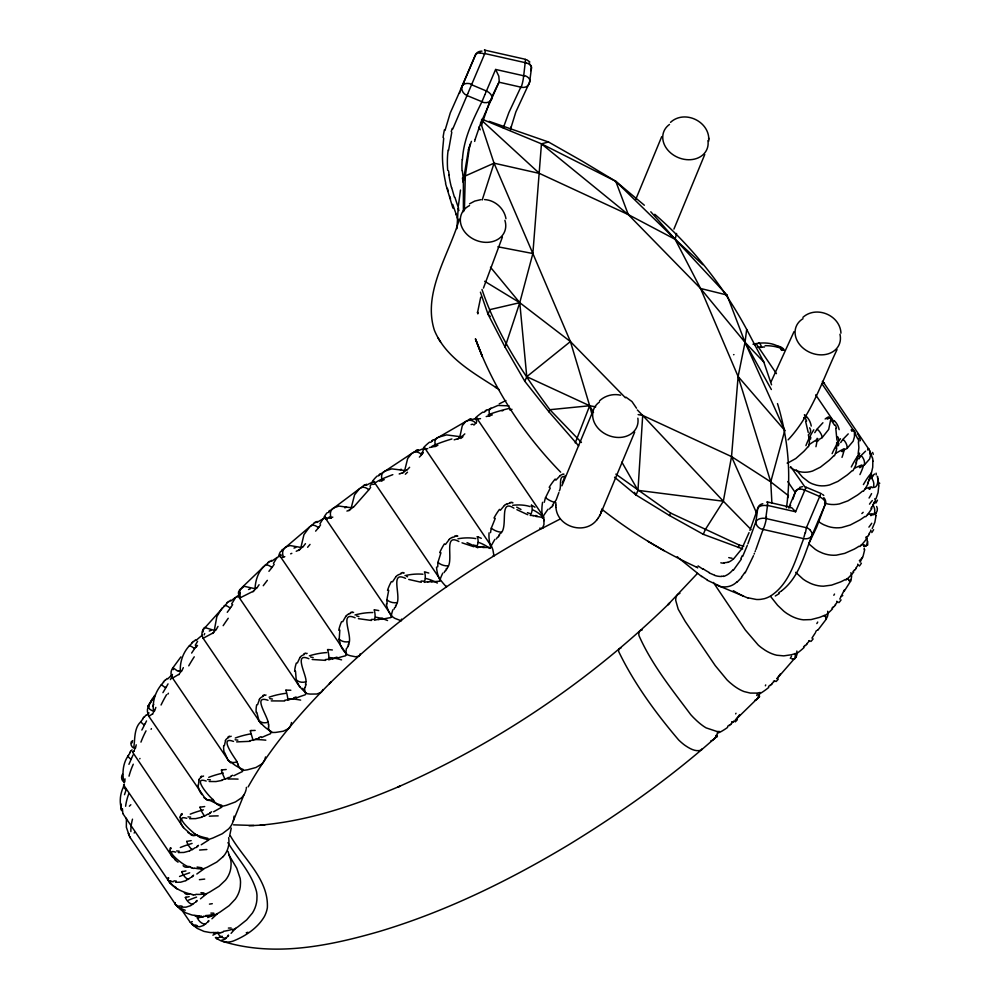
<?xml version="1.0" encoding="UTF-8"?>
<svg xmlns="http://www.w3.org/2000/svg" width="999" height="999" viewBox="0 0 999 999"><rect width="100%" height="100%" fill="white"/><g stroke="black" fill="none" stroke-linecap="round" stroke-linejoin="round"><path stroke-width="1.5" d="M878.77 485.989L878.046 492.607L875.973 498.813M836.638 443.456L836.638 442.707A8.492 5.407 11 0 0 837.724 436.813M836.625 444.006L836.6 445.254M456.968 228.634L458.129 208.541M305.257 687.524L305.319 686.126M172.502 677.821L172.552 677.185M477.572 312.375L480.731 297.165M555.806 505.094L555.894 502.722M124.8 781.93L124.987 778.82M637.3 409.927L642.694 415.434L637.974 490.359L636.051 495.005L669.517 515.534L703.308 534.328L742.657 548.901M578.683 445.916L548.988 411.863L524.85 381.331L505.069 347.115L519.767 302.685L532.867 253.521L541.458 143.831L481.955 119.181M295.504 671.103L296.191 679.607A8.492 6.469 -10.6 0 0 305.919 681.768L305.494 684.477M462.45 159.728C463.461 138.973 472.914 119.992 481.943 101.711L466.995 95.529A8.104 6.743 24.8 0 1 462.225 86.039L475.524 54.783A8.104 6.706 27.4 0 1 481.968 51.136M234.078 816.133L233.828 818.593A27.01 22.702 17.3 0 1 228.671 828.87L222.278 833.74L212.899 838.011A83.479 70.155 17.3 0 1 207.105 839.847M876.036 515.721L874.824 522.352L872.227 528.533M348.226 644.505C354.058 637.899 337.824 610.202 355.095 617.757M836.937 440.172L835.788 428.371M703.308 534.328L705.232 529.682L723.338 501.223L731.53 456.593L738.111 376.511L745.029 342.357L746.678 329.408C723.413 286.039 691.957 246.516 654.77 214.285M448.563 150.462L451.785 132.255M122.852 813.473L122.39 808.653M490.534 532.654L491.083 529.058A26.036 24.188 25.8 0 1 491.296 528.096M180.232 817.269L180.644 821.653M826.036 618.319L825.998 619.492L818.081 629.87M224.375 745.616L225.524 740.609M172.952 668.493L173.052 667.856M246.278 788.511L246.416 787.362M443.706 138.249L442.744 148.551A88.611 39.473 66.3 0 0 445.716 183.054M458.416 205.694L460.489 190.06M805.444 532.842L806.418 527.697L819.717 496.441M523.613 76.424L523.701 75.774L495.604 69.443L485.839 92.432M523.701 75.774L525.561 59.441M528.858 63.049A8.104 6.593 27.2 0 1 531.331 69.281L529.557 82.343L515.846 111.95L510.452 129.433M747.901 543.843L755.943 521.503L757.729 508.429A8.104 6.331 14.8 0 1 762.786 503.721M806.418 527.697L765.758 518.481L767.619 504.807A8.254 1.224 -79.2 0 0 766.845 502.147M864.722 549.6L863.086 556.168L860.064 562.225M836.45 446.89L836.2 448.376M471.403 141.371L469.48 147.215L465.297 175.961L464.435 209.178L463.399 211.663L463.374 180.607L468.469 149.65L470.304 143.968M126.423 818.318L126.349 827.209L129.408 836.126M523.626 76.336L523.626 76.299A8.254 1.199 -79.3 0 1 520.704 87.962M229.508 836.475L231.256 828.084M786.438 507.729C791.52 473.114 787.761 436.988 777.497 403.584M437.737 566.82L437.874 563.324A26.036 22.74 30.6 0 1 437.937 562.387L440.946 552.747M191.933 643.306C184.041 650.137 179.945 660.252 180.295 670.616A1.411 0.862 88.1 0 1 179.783 671.453L177.173 670.754L173.064 667.782M203.122 630.681L203.309 629.957M825.873 619.255L825.886 619.18A8.492 8.429 -54.3 0 0 827.659 611.251M795.853 656.118L795.691 656.768M544.28 502.272L545.204 498.613A26.036 25.162 14.4 0 1 545.529 497.652L550.299 487.974M339.822 630.069L339.223 639.11A8.492 6.056 0.7 0 0 349.151 641.608M347.377 647.814L347.727 646.278M445.017 130.419L450.274 112.912L462.262 85.951M858.116 454.083L858.878 447.727L858.391 441.77M559.303 490.884C561.975 487.562 557.991 474.587 564.997 476.785M135.527 748.114L136.226 744.804M474.675 141.408L475.024 139.885M856.867 459.515L857.429 456.743A8.492 4.658 18.4 0 0 858.728 452.809M395.479 605.681C403.196 599.288 388.386 569.954 405.519 578.359M481.468 125.35L488.648 104.595M257.605 704.645L259.453 699.437M475.137 139.385L480.619 123.401L499.25 81.643L498.813 76.174L495.666 69.53M771.915 503.259L770.753 481.88L738.111 376.511L700.561 288.474L675.124 239.298L676.585 233.466M601.41 511.451L601.748 510.377L600.948 512.612M198.901 780.207L198.514 784.952M476.248 419.043L476.573 417.932L543.881 517.157L543.968 524.45L542.482 528.159A26.823 6.881 62 0 1 539.785 528.109M787.499 498.051L788.461 495.716L770.753 481.88L784.777 430.457L745.029 342.357L726.985 295.005L675.124 239.298L650.799 211.8M503.271 127.909L508.866 112.575L520.816 87.15A8.104 6.681 31 0 0 529.507 82.343A8.229 5.107 7.2 0 0 524.675 75.599M558.891 492.557L556.193 499.912L552.36 505.369M459.528 93.357L460.015 91.721M856.393 461.288L855.856 462.887M844.317 589.997L839.797 599.063M388.711 590.284L386.888 599.712A8.492 5.482 10.1 0 0 396.865 602.647M124.488 794.692L126.161 789.822A8.492 2.772 29.6 0 1 124.388 785.152C120.017 792.831 118.956 802.334 121.99 810.676C121.266 811.463 119.955 805.694 121.341 804.183M482.217 199.987L494.043 163.174L480.569 122.377M757.729 508.429L750.798 528.084M452.747 129.033L467.257 94.917M483.454 288.074L502.41 237.05M766.483 516.833A8.229 1.424 -75.1 0 1 763.061 529.408L755.906 549.55M799.762 488.623A8.104 6.156 17.8 0 0 795.354 491.883L792.844 499.325M460.527 90.11L460.951 88.836M823.788 497.639A8.104 6.319 20.5 0 1 825.399 503.908L816.633 527.235L808.778 543.718M871.228 473.788L872.739 467.257L872.826 461.126M825.361 503.996L812.062 535.239A8.104 6.331 18.1 0 1 803.708 538.623C795.716 558.728 790.159 583.254 770.778 595.879A122.852 56.231 67.8 0 1 764.11 598.751L760.701 599.35A105.257 48.177 67.8 0 1 756.293 599.462L747.926 597.789M233.267 821.003L243.856 794.979M155.832 707.429L154.645 710.888M461.163 88.212L475.524 54.795M297.365 663.011L299.85 657.717M394.056 609.178L394.68 607.554M446.091 568.968C455.432 563.161 442.082 532.18 458.891 541.52M601.41 511.326L602.035 509.627M790.346 506.168L790.634 505.394M869.13 479.483L870.179 476.535A8.492 3.771 24.5 0 0 870.916 473.201M463.374 180.607L465.297 175.961L494.043 163.174L532.867 253.521L570.417 341.558L589.672 405.744L575.249 442.869M562.375 482.879L565.097 475.799M749.912 530.382L750.212 529.62M819.804 496.515L804.844 490.134L795.629 511.763L766.807 505.257M749.05 532.629L741.758 548.888L733.391 559.153M755.082 551.66L755.406 550.811M747.302 545.392L742.657 556.443M754.12 554.12L754.432 553.309M753.496 555.694L745.154 572.889M459.328 219.231C449.25 254.233 422.34 292.382 434.353 330.182C445.479 357.405 472.764 372.502 496.266 387.674L495.367 387.063L498.963 389.498M805.818 487.899L806.056 487.3L804.932 489.91M820.828 493.831L819.792 496.278M816.283 630.731L815.634 632.217M168.294 878.758L168.794 878.084M673.925 229.096L704.757 154.533M481.968 101.636L484.865 94.755M468.469 149.65L469.48 147.215M524.85 381.331L526.773 376.685L519.767 302.685L490.472 267.233M661.725 136.613L635.651 199.65M548.988 411.863L549.875 409.702C522.365 372.515 496.753 333.666 481.98 289.473M591.645 414.21L561.913 485.814M634.677 432.13L600.674 513.673M669.517 515.534L670.541 513.036L615.846 474.138M738.361 547.552L739.372 545.104L743.78 546.178M203.621 629.183L226.898 603.346M467.844 93.519L484.802 53.546L525.536 62.737M128.933 764.335L131.069 759.477A8.492 1.686 33.9 0 1 128.421 755.444L130.307 752.372M467.719 93.819L467.42 94.543M485.502 93.244L485.164 94.043M133.004 754.994L131.493 758.553M488.998 103.759L489.585 102.385M794.03 331.606L771.103 381.73M837.025 349.613C822.402 380.207 811.787 414.697 788.099 439.847M788.711 507.717L795.354 491.895M489.885 101.698L490.484 100.3M491.096 98.889L491.408 98.189M492.032 96.791L492.657 95.405M183.329 667.644L181.693 671.166M868.356 481.356L867.557 483.017M492.969 94.705L493.593 93.332M795.366 657.554L776.91 678.733M493.906 92.645L494.542 91.284M342.694 621.753L345.729 616.458M600.037 515.009L598.314 517.957M163.749 682.092C156.331 689.485 152.323 699.799 153.396 710.289A1.411 0.712 82 0 1 153.022 711.076L149.887 709.402L148.189 706.405L154.92 695.304L148.252 705.868L152.36 698.825M476.798 421.64L476.086 422.814M494.855 90.609L495.816 88.624M844.068 591.458L850.636 581.093L850.686 579.732M601.061 512.874L599.562 515.934M874.275 502.285L874.6 501.598A8.492 2.772 29.6 0 0 874.674 498.851M874.162 502.509L873.089 504.67M146.528 720.916L144.83 724.362M499.75 533.941C509.34 529.258 497.914 497.639 513.911 508.154M496.128 87.962L496.765 86.663M172.677 857.304L123.614 784.977L124.201 784.203M497.09 86.014L499.025 82.205L520.816 87.15M444.13 572.577L445.017 570.891M141.858 730.044L144.343 725.262L140.634 721.84L143.044 718.743M495.254 518.356L491.321 528.109A8.492 3.871 23.9 0 0 500.998 532.13M815.284 632.941L811.937 638.124M530.644 70.617L531.331 69.281M239.635 590.871L240.21 589.885M741.333 559.128L733.328 570.279M759.327 695.941L758.865 696.74M168.032 683.878L166.221 687.162M218.019 626.398L216.021 629.944M172.328 676.211L170.417 679.607M392.47 581.905L395.954 576.698M248.152 786.887C270.105 747.764 299.65 713.473 331.243 681.855L329.358 683.741C392.382 621.728 464.96 569.655 542.807 527.872L543.044 527.559M204.271 628.009L204.32 627.921A8.492 8.392 10.8 0 0 203.234 638.224L212.775 633.091M874.612 502.847L875.286 501.948M780.369 673.963L777.147 678.471M872.027 506.593L870.991 508.304M162.924 692.657L165.697 688.024A8.492 0.649 41 0 0 161.239 685.077M196.553 645.516L195.117 647.864M423.164 452.634L422.065 454.245M814.747 432.679L816.633 429.745M739.647 714.672L736.3 719.08M870.154 532.005L868.643 534.44M227.11 936.912L224.937 939.285L221.353 940.371M232.667 604.595L230.819 607.429M840.708 442.557L842.507 439.897M128.421 755.444C122.889 763.011 122.078 773.101 123.826 781.817C121.379 780.544 120.941 776.473 122.54 774.225M496.391 538.911L497.49 537.2M370.641 487.387L369.268 489.323M259.078 584.727L256.755 588.211M274.213 564.31L272.452 566.87M858.99 458.429L860.639 456.068M445.467 544.418L449.288 539.41M320.579 524.912L318.981 527.172M869.13 479.92L870.566 477.884M191.633 653.071L194.568 648.676A8.492 1.848 44 0 0 189.211 646.166M555.943 507.355C557.13 527.035 585.152 535.476 596.977 519.692M131.443 750.674L132.043 749.824M867.344 536.376L866.096 538.099M498.826 535.252L499.288 534.602M175.125 902.884L174.987 903.358A8.741 1.498 39.1 0 0 174.775 903.933M227.735 935.976L228.384 935.089M857.854 565.409L855.906 568.056M148.339 705.694L149.338 705.681M305.469 543.656L302.909 547.027M140.809 721.802C133.391 728.283 135.265 741.633 133.566 748.064C131.094 746.69 129.433 742.082 132.655 740.621M500.374 510.239L504.42 505.494M227.248 612.3L230.27 608.191A8.492 3.009 46.9 0 0 224.026 606.031M758.129 697.801L735.114 720.254M240.796 589.048L244.231 586.301L254.333 588.536A1.411 1.086 -74.4 0 0 255.082 587.699C255.781 578.159 259.465 568.618 267.769 563.199M549.525 509.015L550.824 507.292M237.662 763.923L237.038 761.738A8.492 6.743 -38 0 1 228.134 759.977L172.502 677.959A8.492 8.429 -54.3 0 1 173.127 667.507L180.906 656.892M596.903 519.817L598.401 517.844M281.743 551.161L282.68 550.024M717.207 735.651L716.445 736.588M268.931 571.316L271.915 567.557A8.492 4.121 49.8 0 0 264.847 565.646M144.368 717.057L146.104 714.984M555.844 480.194L559.989 475.811M854.395 569.992L852.971 571.678M756.992 699.225L757.08 699.113A8.492 8.154 34.8 0 0 759.477 694.505M206.843 922.651L205.482 924.237A8.492 6.344 54.7 0 1 197.427 918.044M741.683 577.534L736.925 582.242M315.622 531.143L318.481 527.784A8.492 5.157 52.7 0 0 310.664 526.023L283.541 549.075M835.201 604.72L837.749 601.673A8.492 0.649 41 0 1 836.663 601.286M222.078 608.029L216.87 616.545L214.473 629.42A1.411 0.987 -84.2 0 1 213.836 630.269L204.583 627.459M697.464 573.414L667.744 604.894L669.642 603.021C590.996 679.919 498.351 742.644 397.764 787.112L400.224 786.038C355.557 805.069 308.778 821.016 260.127 825.174M409.627 467.282L406.805 470.254M850.636 581.093L849.475 580.731M165.222 680.444L167.12 678.446M207.78 921.577L208.729 920.591M223.289 856.518L216.771 862.075L207.23 867.207A83.479 74.425 3.5 0 1 201.336 869.53M181.019 815.384L182.218 814.397M788.748 507.679L791.67 507.667L795.629 511.763M833.516 606.593L831.967 608.216M353.334 507.38L368.818 489.847A8.492 6.081 55.9 0 0 360.339 488.124L330.794 510.239M715.484 737.662C670.154 777.896 620.441 813.111 568.781 844.729C509.015 880.594 445.841 911.6 378.908 931.605C329.046 945.966 274.55 957.142 223.601 941.657M328.396 512.537L329.67 511.276M133.017 751.71L134.203 750.711M807.005 643.506L809.789 640.596A8.492 1.848 44 0 1 808.74 640.821M419.38 457.117L421.69 454.682A8.492 6.868 59.6 0 0 412.649 452.884L381.418 473.526M464.81 433.878L462 436.563M182.767 826.673L132.567 752.11M242.307 587.187L263.873 566.52M194.58 902.684L192.72 904.445A8.492 5.457 58 0 1 185.402 897.564M193.506 641.745L195.517 639.86M473.888 425.099L475.799 423.151A8.492 7.517 64.4 0 0 466.308 421.178L434.153 439.81M822.926 422.739L817.17 429.021A8.492 3.996 49.5 0 1 822.165 437.624L819.48 439.235M805.206 645.279L803.571 646.815M599.525 400.849C605.019 395.604 613.211 393.456 620.591 395.204M756.693 699.575L754.657 700.461M873.613 503.109L874.899 502.022M212.899 935.164L217.582 932.779A8.492 7.093 50.7 0 0 226.261 938.273M772.052 683.453L774.962 680.731A8.492 3.009 46.9 0 1 773.413 681.206M195.829 901.51L197.028 900.449M848.238 433.891L843.031 439.248A8.492 5.045 52.4 0 1 847.115 448.389L844.654 449.625M378.459 475.936L380.045 474.6M309.727 526.773L303.958 534.64L301.136 546.503A1.411 1.161 -61.8 0 1 300.299 547.327L290.072 545.554L285.726 546.94M228.534 601.898L230.594 600.174M770.179 685.102L768.493 686.513M865.584 451.136L861.113 455.519A8.492 5.982 55.5 0 1 864.272 465.109L862.137 465.959M261.526 764.198L255.944 767.494L247.59 769.767A83.479 56.581 34.1 0 1 242.37 770.466M190.622 877.509L188.299 879.382A8.492 4.458 61 0 1 181.793 871.84M822.165 437.624L828.695 429.42L830.731 419.518L834.689 425.362M794.417 659.303L792.607 659.14M731.181 723.601L734.14 721.116A8.492 4.121 49.8 0 1 731.655 721.728M625.436 397.789L570.417 341.558L526.773 376.685L589.672 405.744L595.729 406.855M713.274 739.822L710.664 741.083M152.635 713.748L149.288 716.121A25.699 3.372 84.5 0 0 149.288 716.033M874.55 474.026L870.966 477.41A8.492 6.793 59.1 0 1 873.251 487.375L872.115 487.674M359.465 488.748L354.57 494.842L351.486 506.83A1.411 1.199 -46.5 0 1 350.587 507.617L346.828 507.18M192.145 876.273L193.594 875.161M124.338 784.54L123.689 784.977M310.664 526.023L313.549 523.863M171.179 848.351L170.317 849.2A8.741 3.834 44.6 0 0 169.68 850.661M269.418 561.9L271.491 560.352M670.529 122.34C684.777 109.228 710.439 121.816 708.728 141.134M802.884 317.382C816.195 305.269 840.097 315.172 840.958 333.142M729.282 725.087L727.597 726.335M430.694 442.27L432.567 440.896M781.83 590.646C799.088 577.26 804.432 554.52 812.062 535.227A8.467 4.995 25.3 0 0 810.551 530.769L810.339 530.319M847.115 448.389L853.183 441.171L854.457 436.738L854.432 432.267L857.592 438.611M213.873 632.355L213.249 632.792M195.055 847.739L192.332 849.662A8.492 3.372 63.8 0 1 186.688 841.495M124.088 784.727L124.151 784.69A22.09 2.26 -77.9 0 0 124.188 784.64M781.505 590.884L780.843 591.358M827.209 419.155L829.42 418.007M411.875 453.384L407.667 458.516L404.895 469.655A1.411 1.199 -29.6 0 1 403.946 470.379L391.82 468.868L384.827 471.078M333.629 507.917L338.936 506.068L346.628 507.142M179.046 674.213L172.565 678.084M149.151 716.221L149.138 715.846A8.492 8.292 84.7 0 1 149.176 705.356M360.339 488.124L363.112 486.276M196.84 846.49L198.489 845.366M315.172 522.714L317.183 521.391M483.816 412.375L485.926 411.001M864.272 465.109L869.667 458.953L870.566 455.007L869.954 451.123L872.339 457.854M779.195 593.606L775.311 596.003M469.542 203.833L474.762 201.074L480.881 199.638M780.169 591.808L779.12 592.469A122.852 56.231 67.8 0 1 778.758 592.669M254.27 590.621L253.546 591.071M816.108 441.321L817.719 440.309M207.792 814.11L204.72 816.033A8.492 2.223 66.7 0 1 199.975 807.279M851.71 431.206L853.258 430.656M465.659 421.541L462.287 425.686L460.052 435.901A1.411 1.174 -13.2 0 1 459.09 436.551L446.59 434.902L438.074 437.325M209.79 812.874L211.613 811.787M148.888 716.395L204.77 797.851A8.492 6.593 -51.8 0 0 213.087 799.575L214.236 801.435M412.649 452.884L415.234 451.398M201.636 777.085L200.112 778.171A8.741 5.907 49.6 0 0 198.726 780.094M364.66 485.327L366.558 484.24M487.687 409.927L497.939 405.444L509.003 405.844M300.15 549.375L299.338 549.812M873.251 487.375C879.919 488.336 877.447 472.702 877.309 477.072M228.509 777.447L225.15 779.307A8.492 1.036 69.7 0 1 221.316 770.042A25.962 24.838 25.2 0 1 222.315 769.767M841.545 451.273L843.044 450.462M253.009 591.371L240.572 597.602A8.492 8.154 34.8 0 1 241.995 587.537M228.958 737.312L227.148 738.461A8.741 6.781 52.2 0 0 225.387 740.509M230.669 776.273L232.63 775.249M542.107 528.359L560.227 518.993M348.289 614.31L350.761 613.249M202.909 776.385L203.571 776.036M416.67 450.636L418.406 449.812M466.308 421.178L468.643 420.067M350.362 509.615L349.5 510.027M499.2 403.883L505.919 400.537M256.693 738.673L253.122 740.396L250.2 730.694A25.962 25.537 6.3 0 1 251.224 730.494M868.131 449.338L868.943 449.363M298.738 550.112L296.228 551.273M263.524 696.078L261.438 697.227A8.741 7.505 55.1 0 0 259.34 699.362M755.581 344.355L754.42 344.767M230.432 736.588L231.194 736.238M258.978 737.587L261.014 736.663M859.352 467.145L860.701 466.545M872.477 514.71C876.46 514.935 878.633 509.627 876.647 506.468M185.889 880.643L180.669 882.192L175.524 882.304M403.696 472.315L402.784 472.689M348.838 510.314L346.928 511.088M290.622 699.15L291.658 698.713M284.79 556.63L283.591 557.092A8.492 7.755 44.6 0 1 285.239 547.377M290.359 699.263L287.937 700.249A8.492 1.324 76.6 0 0 285.901 690.197M304.458 654.382L302.16 655.506A8.741 8.079 58.8 0 0 299.775 657.642M799.487 487.462L802.597 486.613M265.16 695.341L266.009 695.004M332.804 517.107L331.256 517.707A8.492 7.168 50.2 0 1 332.954 508.429M679.944 593.294L678.071 594.293A27.01 12.125 44.2 0 0 675.724 600.387L678.196 609.19L685.239 621.453L715.209 665.584L726.935 679.795A31.319 14.061 44.2 0 0 730.094 682.742L733.441 685.476A27.01 12.125 44.2 0 0 744.043 691.558L750.249 693.069L756.83 693.094A83.479 37.475 44.2 0 0 760.177 692.494M469.917 419.518L471.441 418.956M401.011 620.704L394.805 618.331A83.479 14.698 51.7 0 1 392.07 616.47L324.762 517.245A83.479 14.698 51.7 0 1 326.186 517.719M294.006 697.764L296.091 696.965M189.648 850.923L183.891 852.447L178.247 852.572M452.172 537.512L454.832 536.713M384.24 479.695L382.38 480.394A8.492 6.431 54.3 0 1 383.991 471.64M402.098 472.952L400.287 473.588M458.828 438.399L457.892 438.723M306.243 653.683L307.143 653.358M437.862 445.342L435.689 446.103A8.492 5.569 57.6 0 1 437.087 437.912M332.53 658.578L328.758 659.864A8.492 2.435 80.7 0 0 327.547 649.562A25.962 25.387 -82 0 1 328.571 649.575L332.367 649.962M399.188 473.976L400.062 473.663M201.798 817.232L195.617 818.631L189.56 818.693M869.118 488.548L870.279 488.174M492.332 414.872L489.897 415.646A8.492 4.583 60.6 0 1 490.934 408.091M334.89 657.779L336.988 657.13M507.367 503.808L510.027 503.184M381.78 480.606L379.632 481.118M457.18 438.948L455.769 439.373M352.659 612.612L353.609 612.325M401.298 573.701L398.713 574.65A8.741 8.691 82.4 0 0 395.904 576.648M198.077 917.831L203.759 916.582M330.769 517.869L329.058 518.219M434.99 446.328L432.255 446.978M727.871 562.312L723.95 562.812M454.145 439.835L455.307 439.51M222.065 780.394L215.971 781.555L209.191 781.505M186.151 897.327L189.148 896.64M489.098 415.884L486.201 416.558M865.072 545.941L867.694 545.004L867.681 541.371M378.309 619.23L374.575 620.242A8.492 3.459 85.5 0 0 374.113 609.79A25.962 24.563 83.9 0 1 375.1 609.914L378.746 610.576M182.63 871.59L185.939 870.916M771.54 384.815L763.81 362.063L745.029 342.357L700.561 288.474L628.284 214.598L541.458 143.831L548.526 142.008L582.192 161.126L615.784 181.331L644.355 205.232M283.117 557.242L281.955 557.355M403.259 573.164L404.245 572.914M562.924 474.375L563.985 474.15M380.644 618.631L382.679 618.156M570.417 341.558L519.767 302.685L489.947 309.615L488.024 314.26L505.069 347.115M512.012 409.328L511.313 409.49M249.925 741.32L236.651 741.907M509.652 409.865L511.076 409.54M431.506 447.14L429.433 447.515M427.872 581.655L424.25 582.342A8.492 4.383 -88.8 0 0 424.45 571.853A25.962 23.239 78.7 0 1 425.374 572.102L428.796 573.051M456.818 536.288L457.804 536.101M870.591 514.96L871.528 514.797M723.413 576.161L721.378 576.386M620.866 648.151L619.23 648.763A26.711 6.593 50 0 0 618.706 651.585C634.065 683.441 655.719 713.011 678.671 739.984A26.711 6.593 50 0 0 684.552 745.054C689.173 748.226 695.391 752.21 701.198 750.112A20.28 5.007 50 0 0 701.872 748.925M284.715 700.986L271.253 700.898M430.119 581.268L432.067 580.993M858.278 564.972L857.716 564.16M206.468 916.12L210.652 915.571M754.819 343.818C763.261 342.282 772.502 342.495 779.907 347.377C788.398 353.946 781.543 344.842 776.81 346.466M222.34 769.867L226.199 769.505M642.132 629.982L640.159 630.619A27.01 8.541 48.1 0 0 638.973 635.601C651.585 664.31 671.927 689.472 690.659 714.547A31.319 9.915 48.1 0 0 693.618 717.707L696.69 720.691A27.01 8.541 48.1 0 0 706.131 727.884L716.807 731.43A83.479 26.411 48.1 0 0 719.492 731.48M191.159 840.634L187.6 841.258A25.962 21.99 34.6 0 0 186.638 841.37M223.052 932.192L221.141 932.404M512 502.897L512.974 502.797M478.796 546.903L479.995 546.778M211.251 915.509L214.261 915.221A83.479 77.398 -39.3 0 0 219.942 912.137L229.108 905.693L235.327 899.1A27.01 25.037 -39.3 0 0 240.297 886.675L240.522 882.492A31.319 29.046 -39.3 0 0 240.16 878.396L236.751 868.181L228.933 855.032M478.558 546.928L476.56 547.115A8.492 5.182 -81.9 0 0 477.322 536.688M593.506 412.462L589.672 405.744L549.875 409.702L581.443 442.47M325.562 660.376L312.175 659.477M204.695 806.555L200.949 807.067A25.962 23.651 32 0 0 199.937 807.167M251.236 730.569L255.157 730.419M479.632 52.585L480.307 52.56M482.105 546.628L483.916 546.553M249.051 825.736L264.822 824.937M219.043 932.542L210.327 932.567L204.033 931.418L197.19 928.371L191.558 923.913L194.118 925.886M371.466 620.479L358.379 618.656M205.232 916.32L203.471 916.32M760.539 347.028L757.629 346.99M253.896 825.486L233.516 824.849M764.497 347.015L761.55 347.015A8.492 2.31 80.2 0 0 758.253 343.394M533.404 515.459L530.219 515.409A8.492 5.832 -73.3 0 0 531.431 505.157M863.735 545.716L864.422 545.779M199.276 915.958L192.058 915.034L185.914 912.911L180.357 909.427L176.124 905.032L179.383 906.63M290.834 690.234L286.938 690.147A25.962 25.724 -42.1 0 0 285.901 690.159M535.327 515.546L536.962 515.696M421.303 582.292L408.728 579.445M201.561 916.208L199.7 916.008M484.527 199.575C494.955 200.112 504.27 208.416 505.956 218.719M195.467 894.917L193.893 894.692M751.136 529.632L723.338 501.223L637.974 490.359L621.878 462.15M181.456 907.154L186.026 907.154L190.634 905.668A31.793 23.089 68.3 0 0 192.532 904.132M638.149 414.61L642.694 415.434L731.53 456.593L770.753 481.88M192.22 894.342C184.952 893.306 169.842 886.837 170.13 880.743M473.838 546.753L462.013 542.819M206.194 781.068C190.971 775.761 210.19 797.876 213.087 799.575M497.889 246.79L532.867 253.521M233.504 741.408C217.869 735.614 235.177 758.328 237.038 761.738M186.738 818.293C171.416 813.823 195.404 835.564 198.626 836.238M762.949 529.383L803.72 538.648M268.019 700.287C251.049 694.305 269.83 718.781 268.331 724.612M525.462 59.316L484.74 50.125M494.043 163.174L539.448 173.426L628.284 214.598L675.124 239.298L702.772 264.673M175.649 852.159C161.713 847.726 186.338 868.593 189.885 866.745M767.444 501.973L789.198 506.93M195.904 926.523L199.837 926.697L203.759 925.374A31.793 19.73 63.6 0 0 205.207 923.863M523.751 75.787L524.425 75.974M700.561 288.474L726.985 295.005M308.891 658.728C292.794 651.735 307.292 676.148 305.919 681.768M173.164 881.855L170.679 880.993M526.173 62.9L526.273 62.925A8.267 4.695 4.2 0 1 531.081 69.206M824.537 503.159L825.911 503.558A27.01 24.863 -15.8 0 0 839.435 503.908L847.964 500.836L857.492 495.054A83.479 76.861 -15.8 0 0 862.549 491.121M193.993 868.506L192.645 868.069M822.801 381.768L822.676 381.693A22.09 7.905 21 0 0 822.352 381.356M719.218 585.826L707.28 580.244M489.073 121.316L548.526 142.008M527.772 514.735L516.883 509.677M478.184 536.962L481.306 538.311M714.622 575.262L709.253 572.914M804.095 489.922L804.807 490.209M203.072 638.199L261.014 723.726M239.498 597.564L240.322 597.652A25.699 5.894 -84.5 0 0 240.559 597.714M780.694 349.475L782.816 350.374M743.443 596.078L716.383 584.877M471.428 84.69L487.137 91.309A8.254 4.883 26 0 1 491.82 98.926A8.104 6.868 28.2 0 1 481.855 101.91M806.093 487.2L820.991 493.481M739.372 545.104L670.541 513.036M696.353 567.02L697.826 567.732C663.611 552.06 631.218 532.417 601.673 509.103M191.234 867.457L190.185 866.907M177.735 889.21L175.524 888.036M541.458 143.831L615.784 181.331L675.124 239.298M532.192 505.531L534.989 507.217M192.919 834.989L190.522 833.653M625.936 397.152L631.955 401.548L636.513 408.216M200.861 837.749L199.763 837.087M526.648 59.678L529.832 62M194.455 925.411L190.384 922.514M647.727 541.196L664.035 550.686M484.665 281.281L519.767 302.685M702.934 569.205L699.637 566.995M178.034 862.162L175.162 860.039M819.205 522.04L820.354 522.814A31.319 27.922 3.5 0 0 824.063 524.875L828.084 526.448A27.01 24.076 3.5 0 0 841.67 527.509L850.261 525.012L859.864 519.967A83.479 74.425 3.5 0 0 864.947 516.446M790.259 467.37L792.457 468.793A31.319 28.534 -61.5 0 0 795.991 470.541L799.812 471.715A27.01 24.6 -61.5 0 0 812.512 471.053L820.391 467.182L829.083 460.377A83.479 76.036 -61.5 0 0 833.653 455.869M701.748 576.635L678.908 558.204M698.751 566.371L698.089 565.896M830.881 418.519L832.192 419.642M207.854 800.336L205.369 798.376M216.933 939.06L215.397 937.549M190.322 922.464L181.406 909.452M614.56 477.222L636.051 495.005L634.427 492.345M822.489 494.355L823.775 495.429M178.359 907.442L175.674 904.644M481.393 120.092L539.448 173.426M677.297 556.73L678.109 557.467M490.247 316.396L488.024 314.26L480.419 292.17M230.694 762.874L228.609 760.589M808.853 543.881L815.221 549.288A31.319 26.324 17.3 0 0 818.893 551.485L822.876 553.259A27.01 22.702 17.3 0 0 836.3 555.169L844.767 553.346L854.195 549.15A83.479 70.155 17.3 0 0 859.19 546.128M642.694 415.434L723.338 501.223M560.651 472.165C524.1 434.652 494.318 390.134 476.186 340.859M795.704 572.327L802.921 578.97A31.319 24.076 26.9 0 0 806.518 581.343L810.414 583.329A27.01 20.754 26.9 0 0 823.451 586.201L831.593 585.127L840.634 581.893A83.479 64.161 26.9 0 0 845.391 579.42M738.111 376.511L784.777 430.457M854.295 431.493L855.269 432.867L822.002 383.828M183.429 827.634L189.348 832.941A8.492 6.269 -64.1 0 0 196.978 834.727M170.442 883.665L122.877 813.623M796.265 469.892L802.522 477.147L808.828 482.067A31.319 29.046 -39.3 0 0 812.462 483.891L816.408 485.164A27.01 25.037 -39.3 0 0 829.632 484.927L837.924 481.393L847.152 475.024A83.479 77.398 -39.3 0 0 852.022 470.754M805.556 487.862L790.709 466.683M770.629 596.515L777.622 605.307L783.765 611.151A31.319 21.229 34.1 0 0 787.262 613.711L791.021 615.933A27.01 18.307 34.1 0 0 803.433 619.83L811.088 619.592L819.505 617.394A83.479 56.581 34.1 0 0 823.913 615.521M230.344 835.776C243.481 858.853 268.818 879.332 267.357 907.804A26.711 23.889 -70.6 0 1 264.41 916.483C257.542 928.158 245.592 936.038 233.229 941.046A20.28 18.132 -70.6 0 1 216.995 938.423M260.864 723.526L259.216 720.928M227.934 842.644C237.612 858.778 251.711 873.101 256.531 891.67A31.319 28.534 -61.5 0 1 257.005 895.841L256.88 900.124A27.01 24.6 -61.5 0 1 252.46 912.986L246.653 919.904L238.012 926.785A83.479 76.036 -61.5 0 1 232.63 930.119M795.341 492.707L787.799 481.593M823.676 382.642L868.88 449.3M815.684 394.867L833.89 421.703M756.368 344.056L776.435 373.651M804.357 414.81L806.093 417.382M302.61 688.336L306.106 693.493A83.479 37.475 44.2 0 0 310.264 694.08L316.795 694.018L320.916 692.469A27.01 12.125 44.2 0 0 322.914 689.547M238.811 597.002L299.787 686.887M129.932 837.212L175.762 904.769M201.823 794.58L200.1 791.62M169.842 882.866L168.431 880.194M227.51 759.103L224.775 752.884M437.949 337.749L440.547 342.008M803.671 417.594L804.17 418.431M713.361 582.454L745.354 630.044L758.229 645.042A31.319 17.87 39.6 0 0 761.575 647.789L765.147 650.262A27.01 15.41 39.6 0 0 776.747 655.232L783.753 655.868L791.345 654.77A83.479 47.615 39.6 0 0 795.279 653.521M745.029 342.357L771.365 389.523M238.686 766.283L238.149 765.209M746.678 329.408L763.81 362.063M297.627 683.254L296.428 680.381M731.53 456.593L756.518 512.874M869.542 450.524L870.254 452.097M228.022 851.398L230.781 860.239A31.319 28.834 -15.8 0 1 231.094 864.222L230.794 868.281A27.01 24.863 -15.8 0 1 225.537 880.131L219.068 886.25L209.603 892.119A83.479 76.861 -15.8 0 1 203.746 894.867M805.581 421.278L808.216 432.417M479.008 126.948L480.207 129.82M825.898 617.182L826.023 617.657A37.313 7.855 -28.5 0 1 826.323 618.106M457.817 219.43L456.78 216.708M615.784 181.331L628.284 214.598M455.769 213.986L456.268 215.347M458.941 210.564L458.129 208.292M452.909 208.092L445.529 183.529M449.712 196.291L450.561 198.976M454.42 197.215L451.673 187.6M340.072 643.056L339.335 639.934M876.123 473.164L876.198 474.95M128.509 833.566L129.046 835.639L128.446 833.041M877.646 478.221L878.546 482.642A29.196 28.634 -36.6 0 1 878.633 485.989M447.415 188.336L448.126 190.959M589.672 405.744L592.057 414.697M870.541 453.434L870.703 454.12M268.731 727.347L268.494 726.098M808.828 437.038L808.341 434.765A8.492 6.006 1.9 0 0 809.602 427.797M477.497 312.038L477.822 313.873L477.572 312.188M463.224 178.434L462.387 170.916M387.162 603.933L386.875 600.599A26.036 20.854 32.6 0 1 386.763 599.687M449.088 174.975L448.588 170.991M169.992 850.873L171.204 854.832A35.177 23.427 -21.8 0 0 175.562 859.764M256.83 712.374L258.853 720.229A8.492 6.693 -23.8 0 0 268.232 722.14M809.015 438.511L809.053 439.86M555.794 505.019L555.956 507.43M544.068 519.805L544.093 520.654M708.641 138.024L708.678 139.273M542.644 517.719A42.695 33.829 -54.6 0 1 542.557 502.322M542.22 517.857A46.641 14.286 -46.8 0 1 548.114 509.178M535.976 516.483A46.641 18.407 -18.4 0 1 543.044 517.657M532.754 509.84A42.695 32.405 -15.6 0 1 543.294 517.507M475.549 417.832A46.279 20.954 -19.3 0 1 482.867 412.05M480.507 418.643A43.419 8.941 -24.7 0 1 475.074 418.743M476.76 417.832A43.419 8.954 -28.1 0 1 476.248 420.604M470.779 420.03A46.279 14.411 -47 0 1 476.086 418.593M554.845 502.31A8.492 2.885 29 0 1 545.529 497.652M551.523 507.355A37.313 13.362 -46.1 0 1 553.009 505.519M485.202 410.814A36.951 13.736 -22.3 0 1 487.012 409.69M549.175 487.337A35.177 17.345 -57.6 0 1 555.207 479.008M559.964 475.786A8.741 8.204 51.6 0 1 562.899 474.288M488.199 414.835A35.102 6.818 -13 0 1 509.353 408.404M489.835 415.934A25.699 15.435 -49.8 0 1 489.035 416.158M502.872 410.689A42.045 2.01 -8.9 0 1 501.935 410.826M490.959 547.415A42.695 34.89 -47.1 0 1 489.048 532.854M490.334 547.727A46.641 15.734 -47.4 0 1 494.93 539.335M482.879 547.527A46.641 16.696 -18.5 0 1 490.796 547.664M478.346 542.32A42.695 30.882 -10.3 0 1 489.697 548.414M529.757 513.486A31.793 17.782 50.3 0 1 527.435 512.624M533.066 515.834A37.263 17.02 -23.6 0 1 534.989 515.896M498.239 537.112A37.313 14.411 -46.2 0 1 499.537 535.239M516.695 507.155A29.196 6.181 24.8 0 1 520.979 509.478M471.103 424.55A42.045 8.529 -26.3 0 1 472.939 424.188M475.874 422.764A25.699 9.453 7 0 1 475.561 423.089M431.693 440.846A36.951 12.712 -22.5 0 1 433.291 439.71M423.489 447.752A46.279 19.368 -18.8 0 1 429.595 442.12M427.809 448.688A43.419 9.678 -29.9 0 1 423.701 448.239M423.988 448.039A43.419 9.328 -33.2 0 1 422.552 451.598M417.857 450.961A46.279 15.859 -47.5 0 1 424.013 448.563M424.725 449.051A83.479 9.515 58.5 0 1 424.538 447.714L491.833 546.94A83.479 9.515 58.5 0 1 492.919 549.949L493.981 555.906A27.01 3.084 58.5 0 1 493.056 555.769M469.093 419.43A36.938 10.115 -43.8 0 1 470.367 418.931M494.006 518.044A35.177 19.043 -56.3 0 1 499.488 509.378M504.395 505.469A8.741 8.554 44.2 0 1 507.342 503.746M510.014 502.547A32.368 24.975 -22.8 0 1 512.037 502.272M512.674 505.319A35.152 22.527 -17.7 0 1 530.132 506.593M531.393 505.319A25.962 19.268 76.4 0 1 532.155 505.694M460.776 438.486A35.177 1.661 -39.9 0 1 462.899 436.775M461.688 436.338A8.679 6.294 -19.6 0 1 458.691 438.086M457.979 439.011A22.09 9.903 -17.8 0 1 457.242 439.248M432.03 446.228A35.102 5.082 -15 0 1 451.91 438.948M435.639 446.378A25.699 14.386 -58.8 0 1 434.927 446.59M440.297 580.631A42.695 35.427 -38.4 0 1 436.538 567.082M439.56 581.093A46.641 17.208 -47.7 0 1 442.769 573.139M431.068 582.105A46.641 14.997 -19 0 1 439.635 581.256M425.462 578.371A42.695 28.946 -6.3 0 1 437.337 583.054M447.902 565.859A8.492 4.745 17.7 0 1 437.999 562.412M476.211 545.629A31.793 21.391 46 0 1 473.601 545.117M479.682 547.227A37.263 16.096 -22.8 0 1 481.768 547.052M445.754 570.704A37.313 15.435 -45.9 0 1 446.828 568.831M467.045 542.644A29.196 2.635 22.1 0 1 477.822 547.802M421.64 452.784A42.045 9.078 -31.4 0 1 423.364 452.485M421.828 454.208A25.699 11.563 0.7 0 1 421.441 454.62M379.083 474.687A36.951 11.701 -23 0 1 380.444 473.576M372.54 481.218A46.279 17.72 -18.6 0 1 377.272 475.949M376.036 482.405A43.419 9.84 -35.2 0 1 373.264 481.268M372.315 481.918A43.419 9.153 -38.4 0 1 370.017 486.276M366.171 485.377A46.279 17.333 -47.8 0 1 373.027 482.055M374.637 482.367A83.479 2.622 55.1 0 0 373.514 481.093L440.821 580.319A83.479 2.622 55.1 0 0 442.744 582.779L446.441 587.012A27.01 0.849 55.1 0 0 446.078 586.063M415.609 450.736A36.938 11.014 -44.7 0 1 417.058 450M439.685 552.684A35.177 20.579 -54.3 0 1 444.418 543.856M449.25 539.36A8.741 8.716 13.4 0 1 452.16 537.462M454.707 536.051A32.368 24.201 -16.7 0 1 456.755 535.614M457.942 538.786A35.152 21.291 -14.7 0 1 475.836 538.611M477.31 536.788A25.962 21.454 76.8 0 1 478.159 537.075M405.344 474.238A35.177 0.987 -43.5 0 1 407.505 472.202M406.506 470.017A8.679 6.419 -31.9 0 1 403.584 471.99M402.822 472.989A22.09 10.527 -25.5 0 1 402.11 473.264M376.885 481.73A35.102 3.521 -17.4 0 1 392.819 474.662M382.33 480.656A25.699 12.862 -66.7 0 1 381.73 480.844M401.323 469.305A42.045 2.56 -15.8 0 1 400.224 469.592M391.908 616.583A42.695 35.415 -29.4 0 1 386.326 604.183M391.096 617.145A46.641 18.669 -47.7 0 1 392.869 609.79M381.855 619.355A46.641 13.349 -19.8 0 1 390.846 617.594M375.437 617.107A42.695 26.623 -3.4 0 1 387.537 620.516M423.963 581.181A31.793 24.513 40.8 0 1 421.116 580.993M427.622 582.142A37.263 15.11 -22.4 0 1 429.82 581.743M395.354 607.317A37.313 16.421 -45.4 0 1 396.166 605.481M407.592 576.773A29.196 0.837 18.9 0 1 406.705 576.46M372.714 484.465A42.045 9.091 -36.7 0 1 374.275 484.178M369.006 489.285A25.699 13.262 -6.6 0 1 368.556 489.797M328.683 511.476A36.951 10.752 -23.8 0 1 329.77 510.427M323.951 517.42A46.279 16.046 -18.8 0 1 327.222 512.674M326.536 518.918A43.419 9.441 -40.5 0 1 325.075 517.007M322.939 518.668A43.419 8.417 -43.5 0 1 319.917 523.788M317.008 522.477A46.279 18.794 -47.7 0 1 324.388 518.256M363.361 485.639A36.938 11.988 -45.4 0 1 364.947 484.677M387.512 590.409A35.177 21.903 -51.7 0 1 391.346 581.593M401.036 573.039A32.368 23.102 -11.6 0 1 403.059 572.477M404.957 575.636A35.152 19.83 -12.5 0 1 422.964 574.225M353.047 507.117A8.679 6.356 -44.4 0 1 350.262 509.29M349.488 510.352A22.09 10.752 -33.4 0 1 348.813 510.639M327.06 519.268A35.102 2.16 -20.1 0 1 330.457 516.545M331.218 517.932A25.699 10.902 -73.6 0 1 330.731 518.081M346.403 507.292A42.045 4.283 -19.8 0 1 344.792 507.792M346.953 654.382A42.695 34.84 -20.7 0 1 339.623 643.231M346.129 655.032A46.641 20.092 -47.3 0 1 346.428 648.388M336.476 658.341A46.641 11.776 -20.9 0 1 345.666 655.756M329.558 657.554A42.695 23.988 -1.5 0 1 341.571 659.864M339.148 639.909A26.036 18.581 33 0 1 339.048 639.073M374.338 619.305A31.793 27.073 33.7 0 1 371.316 619.442M378.159 619.73A37.263 14.086 -22.3 0 1 380.419 619.13M348.289 646.028A37.313 17.345 -44.6 0 1 348.826 644.268M358.916 616.595A29.196 4.133 15.1 0 1 356.755 615.996M325.474 518.806A42.045 8.554 -41.8 0 1 326.835 518.456M318.706 527.135A25.699 14.51 -14.9 0 1 318.206 527.722M281.768 550.299A36.951 9.853 -24.7 0 1 282.542 549.35M278.958 555.444A46.279 14.386 -19.4 0 1 280.694 551.386M280.582 557.267A43.419 8.492 -45.6 0 1 280.369 554.495M276.985 557.504A43.419 7.143 -48.4 0 1 273.439 563.299M271.528 561.326A46.279 20.205 -47.3 0 1 279.27 556.293M280.132 555.257A83.479 26.411 48.1 0 0 279.495 555.282L346.79 654.507A83.479 26.411 48.1 0 0 350.287 655.731L355.632 656.805L358.828 656.143A27.01 8.541 48.1 0 0 360.115 653.895M313.649 523.276A36.938 12.999 -45.8 0 1 315.322 522.115M338.761 630.294A35.177 22.989 -48.4 0 1 341.583 621.653M345.666 616.408A8.741 8.467 64.7 0 1 348.276 614.273M350.337 612.624A32.368 21.691 -7.7 0 1 352.285 611.95M355.007 614.972A35.152 18.182 -10.9 0 1 372.814 612.537M307.617 547.29A35.177 1.299 -50.2 0 1 310.027 544.405M302.61 546.74A8.679 6.119 -56 0 1 300.05 549.05M299.3 550.149A22.09 10.589 -41.4 0 1 298.676 550.461M291.82 553.359A35.102 1.049 -23.1 0 1 290.647 553.821M283.566 557.28A25.699 8.566 -79.5 0 1 283.216 557.367M295.804 547.452A42.045 5.557 -24.2 0 1 293.981 548.076M401.511 619.118A27.01 4.758 51.7 0 1 401.024 620.716M306.556 693.094A42.695 33.754 -13.3 0 1 297.577 683.279M305.731 693.818A46.641 21.454 -46.6 0 1 304.57 688.011M296.041 698.051A46.641 10.34 -22.2 0 1 305.244 694.792M288.986 698.713A42.695 21.091 -0.5 0 1 300.649 700.099M296.179 680.344A26.036 15.984 32.6 0 1 295.954 679.57M328.546 659.115A31.793 28.996 23 0 1 325.424 659.552M332.517 659.053A37.263 13.049 -22.5 0 1 334.802 658.279M305.756 685.888A37.313 18.169 -43.5 0 1 305.981 684.24M313.187 657.567A29.196 7.193 10.6 0 1 310.627 657.005M280.569 555.569A42.045 7.492 -46.8 0 1 281.543 555.069M272.165 566.82A25.699 15.297 -24 0 1 271.628 567.494M239.473 590.172A36.951 9.053 -25.9 0 1 239.947 589.36M238.661 594.318A46.279 12.787 -20.2 0 1 238.836 591.108M239.373 596.366A43.419 6.993 -50.4 0 1 240.347 592.682M235.464 597.702A43.419 5.37 -52.9 0 1 231.618 603.958M230.844 601.011A46.279 21.541 -46.5 0 1 238.773 595.217M267.72 562.712A36.938 14.023 -46 0 1 269.43 561.376M294.63 671.378A35.177 23.801 -44.4 0 1 296.328 663.049M303.871 653.808A32.368 19.992 -4.8 0 1 305.694 653.071M309.34 655.831A35.152 16.384 -9.9 0 1 326.673 652.572M263.261 585.714A35.177 2.835 -53.1 0 1 267.345 580.332M256.456 587.887A8.679 5.694 -66.3 0 1 254.183 590.284M253.471 591.433A22.09 10.052 -49.1 0 1 252.922 591.733M250.374 588.798A42.045 6.381 -28.7 0 1 248.526 589.497M271.691 731.768A42.695 32.143 -7.4 0 1 261.214 723.338M270.904 732.579A46.641 22.69 -45.6 0 1 268.306 727.672M261.576 737.524A46.641 9.053 -23.8 0 1 270.579 733.691M254.82 739.547A42.695 18.019 -0.3 0 1 265.821 740.184M271.016 732.454A83.479 47.615 39.6 0 0 275.761 732.404L283.291 731.218L288.212 728.783A27.01 15.41 39.6 0 0 291.483 722.527M258.866 720.878A26.036 13.099 31.5 0 1 258.516 720.167M287.749 699.65A31.793 30.245 5.1 0 1 284.59 700.336M291.82 699.138A37.263 12.038 -22.9 0 1 294.081 698.214M268.768 725.923A37.313 18.894 -42.2 0 1 268.681 724.425M272.452 699.063A29.196 9.915 5.3 0 1 269.718 698.601M237.213 596.99A42.045 5.932 -51.5 0 1 237.537 596.69M230.532 607.38A25.699 15.572 -33.6 0 1 229.982 608.116M202.872 630.094A36.951 8.367 -27.3 0 1 203.022 629.457M203.034 631.955A46.279 11.289 -21.4 0 1 202.735 630.819M226.711 602.959A36.938 15.035 -45.8 0 1 228.396 601.473M256.194 712.637A35.177 24.326 -40 0 1 256.693 704.77M262.762 695.591A32.368 18.069 -2.9 0 1 264.435 694.804M269.106 697.19A35.152 14.473 -9.5 0 1 285.677 693.356M223.164 625.674A35.177 4.608 -55.7 0 1 228.234 618.269M215.722 629.545A8.679 5.107 -75 0 1 213.798 631.98M213.162 633.179A22.09 9.128 -56.3 0 1 212.687 633.466M203.234 638.049A25.699 2.972 -88.8 0 1 203.122 637.911M211.051 630.282A42.045 6.706 -33.4 0 1 209.303 631.043M204.158 634.902A43.419 4.995 -54.9 0 1 204.695 633.541M243.194 769.48A42.695 30.07 -2.9 0 1 231.431 762.449M242.47 770.354A46.641 23.789 -44.2 0 1 238.524 766.433M233.903 775.736A46.641 7.955 -25.7 0 1 242.557 771.478M227.984 779.045A42.695 14.835 -0.7 0 1 238.062 779.12M228.122 760.501A26.036 10.027 29.9 0 1 227.66 759.877M252.947 739.897A31.793 30.794 -24.7 0 1 249.812 740.821M257.068 738.998A37.263 11.064 -23.6 0 1 259.253 737.961M238.286 765.122A37.313 19.48 -40.6 0 1 237.862 763.798M237.874 740.147A29.196 12.263 -0.8 0 1 235.09 739.772M197.59 641.346A43.419 3.122 -57 0 1 195.242 645.267M196.054 647.389A42.045 3.909 -55.7 0 1 197.515 645.416M194.817 647.789A25.699 15.347 -43.3 0 1 194.281 648.588M172.827 669.093A36.951 7.805 -28.8 0 1 172.677 668.643M173.364 669.655A46.279 9.915 -22.9 0 1 173.252 669.542M195.966 640.534A46.279 22.752 -45.4 0 1 202.372 635.189M191.646 643.019A36.938 16.009 -45.4 0 1 193.257 641.42M224.388 753.071A35.177 24.55 -35.3 0 1 223.664 745.791M228.047 736.925A32.368 15.959 -1.9 0 1 229.52 736.138M235.277 738.036A35.152 12.512 -9.7 0 1 250.886 733.84M188.736 665.834A35.177 6.556 -57.8 0 1 194.243 656.818M181.393 670.691A8.679 4.358 -82.3 0 1 179.87 673.114M179.333 674.35A22.09 7.842 -62.8 0 1 178.933 674.612M178.796 670.791A42.045 6.531 -38.1 0 1 178.346 671.028M221.766 805.281A42.695 27.585 0.1 0 1 208.941 799.637M221.154 806.23A46.641 24.725 -42.5 0 1 215.934 803.333L215.047 802.522A37.313 19.918 -38.8 0 1 214.285 801.398M213.649 811.775A46.641 7.093 -27.7 0 1 221.828 807.18M209.328 816.195A42.695 11.613 -1.8 0 1 218.182 815.883M220.891 806.555A83.479 64.161 26.9 0 0 226.461 805.269L235.439 801.947L241.508 797.839A27.01 20.754 26.9 0 0 246.079 789.647M204.645 798.226A26.036 6.831 27.8 0 1 204.058 797.677M224.987 778.895A31.793 30.619 -59.4 0 1 221.965 780.019M229.096 777.647A37.263 10.14 -24.5 0 1 231.169 776.535M210.377 779.819A29.196 14.148 -7.8 0 1 207.617 779.52M167.894 694.143A42.045 1.461 -59.6 0 1 168.419 693.256M165.921 687.062A25.699 14.623 -52.5 0 1 165.409 687.911M167.732 678.958A46.279 23.826 -44 0 1 172.477 674.437M163.374 681.917A36.938 16.921 -44.7 0 1 164.885 680.232M199.987 791.683A35.177 24.476 -30.6 0 1 198.039 785.102M200.587 776.81A32.368 13.711 -1.6 0 1 201.823 776.048M208.754 777.347A35.152 10.539 -10.4 0 1 223.214 773.014M161.051 705.007A35.177 8.629 -59.5 0 1 166.546 694.705M154.308 710.264A8.679 3.484 -88.3 0 1 153.234 712.637M152.822 713.948A22.09 6.256 -68.6 0 1 152.522 714.173M265.534 756.955A27.01 18.307 34.1 0 1 261.538 764.21M207.904 838.311A42.695 24.75 2.1 0 1 194.281 833.99M207.455 839.335A46.641 25.462 -40.6 0 1 201.086 837.487M201.224 844.779A46.641 6.456 -29.8 0 1 208.828 839.959M199.575 850.062A42.695 8.454 -3.5 0 1 206.868 849.512M188.711 832.979A26.036 3.596 25.3 0 1 187.999 832.529M204.57 815.684A31.793 29.733 -83.2 0 1 201.711 816.957M208.579 814.16A37.263 9.316 -25.6 0 1 210.502 812.986M199.625 837.199A37.313 20.217 -36.8 0 1 198.539 836.313M190.659 817.12A29.196 15.547 -15.8 0 1 187.974 816.87M152.61 706.443A43.419 2.51 -63.9 0 1 153.721 704.382M151.074 729.295A42.045 1.336 -63 0 1 151.411 728.633M144.543 724.238A25.699 13.412 -60.9 0 1 144.068 725.124M146.828 715.321A46.279 24.725 -42.3 0 1 149.013 712.899M142.62 718.668A36.938 17.745 -43.7 0 1 143.956 716.945M183.579 827.547A35.177 24.101 -26 0 1 180.432 821.74M180.007 817.107A8.741 4.92 47.1 0 1 180.981 815.359M181.094 814.247A32.368 11.389 -2 0 1 182.043 813.561M190.247 814.148A35.152 8.591 -11.6 0 1 203.409 809.864M140.946 742.12A35.177 10.789 -60.7 0 1 146.016 730.843M135.115 747.227A8.679 2.485 86.6 0 1 134.54 749.525M134.291 751.023A22.09 4.371 -73.6 0 1 134.091 751.186M131.968 742.919A8.492 7.955 70.8 0 1 132.43 741.633M201.923 867.769A42.695 21.616 3.1 0 1 197.09 867.02M201.723 868.855A46.641 25.999 -38.5 0 1 194.355 868.056M196.828 874.013A46.641 6.081 -32.1 0 1 203.796 869.043M199.4 879.682A42.695 5.42 -5.6 0 1 204.708 879.095M192.183 849.362A31.793 28.159 83 0 1 189.573 850.736M196.004 847.627A37.263 8.591 -27 0 1 197.74 846.428M192.42 868.306A37.313 20.342 -34.8 0 1 191.021 867.644M189.098 866.333A8.492 5.769 -74.4 0 1 183.092 865.708M179.196 851.148A29.196 16.409 -24.5 0 1 176.648 850.923M139.773 758.853A42.045 4.421 -65.8 0 1 139.96 758.441M131.206 758.366A25.699 11.763 -68.3 0 1 130.794 759.277M129.87 752.372A36.938 18.482 -42.4 0 1 131.006 750.636M170.067 848.313A32.368 9.028 -3 0 1 170.704 847.714M180.332 847.489A35.152 6.743 -13.3 0 1 192.083 843.431M129.021 776.173A35.177 12.975 -61.4 0 1 133.267 764.21M124.226 780.419A8.679 1.411 82.4 0 1 124.163 782.629M203.933 892.919A42.695 18.282 3.2 0 1 200.936 892.681M204.096 894.055A46.641 26.311 -36.2 0 1 195.891 894.292M200.449 898.85A46.641 5.969 -34.3 0 1 206.693 893.805M209.453 904.12A42.695 2.585 -8.3 0 1 212.287 903.695M188.149 879.095A31.793 25.924 74.4 0 1 185.839 880.531M191.671 877.234A37.263 8.004 -28.4 0 1 193.182 876.048M193.594 895.042A37.313 20.305 -32.7 0 1 191.933 894.642M189.648 893.606A8.492 5.107 -82.7 0 1 184.428 892.756M176.299 881.056A29.196 16.721 -33.6 0 1 173.926 880.831M126.249 788.623A25.699 9.69 -74.7 0 1 125.911 789.535M176.124 887.549A35.177 22.465 -18.2 0 1 170.779 883.478M167.969 879.869A8.741 2.685 41.9 0 1 168.232 878.708M167.907 878.133A32.368 6.718 -4.6 0 1 168.182 877.684M179.545 876.473A35.152 5.032 -15.3 0 1 189.673 872.801M181.718 871.702A25.962 19.918 35.3 0 1 182.555 871.453M125.612 806.255A35.177 15.122 -61.5 0 1 128.709 793.905M130.832 804.744A35.102 1.523 -46.6 0 1 129.358 806.168M228.634 837.649A31.319 27.922 3.5 0 1 228.933 841.508L228.621 845.404A27.01 24.076 3.5 0 1 223.301 856.53M213.798 913.161A42.695 14.823 2.7 0 1 210.889 913.086M214.523 914.335A46.641 26.399 -33.8 0 1 205.657 915.546M211.95 918.78A46.641 6.131 -36.6 0 1 217.395 913.735M195.642 902.297A37.263 7.542 -30 0 1 196.915 901.148M203.147 916.77A37.313 20.105 -30.7 0 1 201.236 916.632M198.626 915.883A8.492 4.296 -89.5 0 1 194.805 915.509M182.043 906.13A29.196 16.483 -42.7 0 1 179.882 905.881M185.227 910.239A35.177 21.266 -15.2 0 1 178.971 907.067M174.95 902.909A32.368 4.495 -6.6 0 1 174.8 902.646M188.461 900.161A35.152 3.484 -17.7 0 1 196.566 897.09M185.302 897.427A25.962 17.458 35 0 1 186.039 897.177M130.881 831.593A35.177 17.208 -61 0 1 132.492 819.168M129.882 836.837A8.679 0.912 75.4 0 1 129.808 837.574M130.27 837.274A22.09 2.46 -84.6 0 1 130.207 837.137M134.678 832.454A35.102 2.747 -49.4 0 1 134.116 832.991M231.156 928.009A42.695 11.314 1.5 0 1 228.396 928.059M232.755 929.195A46.641 26.249 -31.5 0 1 223.401 931.318M231.081 933.353A46.641 6.543 -38.8 0 1 235.577 928.421M246.266 932.754A42.695 2.21 -15 0 1 247.952 932.292M207.817 922.214A37.263 7.243 -31.7 0 1 208.828 921.14M220.841 932.941A37.313 19.755 -28.8 0 1 218.719 933.054M215.796 932.604A8.492 3.347 84.9 0 1 213.311 932.542M196.291 925.773A29.196 15.684 -51.5 0 1 194.368 925.474M197.215 925.698A35.177 19.83 -12.9 0 1 195.604 924.999M192.332 921.69A32.368 2.423 -9.2 0 1 191.696 921.665M207.692 917.557A35.152 2.148 -20.4 0 1 213.037 915.421M197.29 917.906A25.962 14.698 34.1 0 1 197.927 917.669M757.404 694.08A42.695 7.418 -46.9 0 1 756.693 695.454M759.764 692.644A46.641 12.537 -22.7 0 1 758.116 696.291M768.768 687.424A46.641 23.364 -47.6 0 1 760.152 693.531M765.384 685.789A42.695 6.194 -63.3 0 1 765.709 684.927M737.349 719.68A31.793 25.812 2 0 1 735.227 721.89M731.218 724.125A37.263 14.261 -46 0 1 729.27 725.636M727.647 727.397A46.641 21.928 -48.8 0 1 719.255 732.567M735.664 713.885A42.695 3.297 -60.7 0 1 735.988 713.261M717.757 731.955A42.695 8.516 -42 0 1 717.282 733.129M718.681 731.718A46.641 13.886 -21.7 0 1 715.771 735.951M759.627 696.44A37.313 9.166 -25.7 0 1 759.103 697.364M791.508 656.231A42.695 5.819 -51.6 0 1 790.309 658.353M795.391 653.471A46.641 11.289 -23.9 0 1 795.004 656.43M804.058 647.539A46.641 24.65 -46.1 0 1 795.454 654.457M791.87 658.978A42.695 9.266 -65.3 0 1 791.895 658.628M778.283 679.12A31.793 27.073 -12.3 0 1 776.073 681.555M772.239 683.878A37.263 15.272 -45.8 0 1 770.304 685.564M796.153 656.555A37.313 8.442 -27 0 1 796.003 657.28M796.827 651.036A8.492 8.392 10.8 0 1 794.667 658.841M817.719 622.065A42.695 3.746 -55.8 0 1 816.832 623.563M824.65 615.147A46.641 10.19 -25.3 0 1 825.574 617.32M832.629 608.766A46.641 25.737 -44.2 0 1 824.3 616.321M817.644 630.257A42.695 12.45 -66.8 0 1 817.332 630.044M813.149 638.861A31.793 27.622 -29.4 0 1 810.913 641.483M807.317 643.806A37.263 16.246 -45.4 0 1 805.469 645.629M834.527 594.055A42.695 1.261 -59.6 0 1 833.828 595.279M846.802 578.621A46.641 9.253 -26.9 0 1 849.025 579.919M853.758 572.04A46.641 26.611 -41.9 0 1 845.966 580.069M842.794 595.541A42.695 15.672 -67.7 0 1 841.158 596.415M841.083 599.887A31.793 27.448 -47.3 0 1 838.91 602.659M835.601 604.907A37.263 17.17 -44.6 0 1 833.865 606.83M848.825 580.544A37.313 7.418 -30.2 0 1 849.35 580.806M850.873 572.664A8.492 8.292 84.7 0 1 849.812 581.406M861.225 544.817A46.641 8.516 -28.6 0 1 864.772 545.117M866.957 538.299A46.641 27.248 -39.4 0 1 859.914 546.603M862.562 557.417A42.695 18.831 -68 0 1 859.327 560.739M861.4 563.174A31.793 26.561 -63.2 0 1 859.365 566.046M856.368 568.156A37.263 17.994 -43.6 0 1 854.819 570.129M863.748 546.266A37.313 7.118 -31.9 0 1 864.56 546.291M866.046 536.925A8.492 7.955 70.8 0 1 865.933 546.253M864.247 548.101A29.196 27.46 -85.8 0 1 864.11 549.512M869.505 504.158A42.695 4.72 -65.8 0 1 872.327 500.561M867.457 514.61A46.641 7.98 -30.5 0 1 872.327 513.811M871.865 508.366A46.641 27.622 -36.7 0 1 865.771 516.758M871.74 523.251A42.695 21.866 -67.6 0 1 868.918 527.122M873.626 529.645A31.793 24.975 -76.1 0 1 871.79 532.567M870.691 530.094A8.492 1.686 33.9 0 1 870.566 531.318M869.13 534.44A37.263 18.719 -42.2 0 1 867.806 536.426M870.579 515.571A37.313 6.993 -33.6 0 1 871.652 515.359M872.789 504.92A8.492 7.455 63.8 0 1 873.8 514.647M875.723 512.837A29.196 28.322 -69.2 0 1 875.648 515.696M863.161 512.3A35.177 0.862 -43.3 0 1 861.862 513.561M863.398 484.59A42.695 8.054 -68.1 0 1 871.041 473.489M865.234 488.848A46.641 7.667 -32.5 0 1 871.39 486.838M868.368 482.979A46.641 27.735 -33.9 0 1 863.423 491.271M871.578 493.618A42.695 24.7 -66.4 0 1 869.068 498.026M870.666 478.109A26.036 12.775 80.4 0 1 871.053 477.622M877.459 500.149A31.793 22.74 -85.9 0 1 875.873 503.071M873.551 504.607A37.263 19.306 -40.7 0 1 872.502 506.555M869.192 489.173A37.313 7.03 -35.4 0 1 870.466 488.736M872.951 475.611A35.177 1.811 -46.4 0 1 871.028 477.997M879.644 483.104A35.152 19.181 -56.6 0 1 879.632 483.516M851.285 466.97A42.695 11.513 -69.8 0 1 859.652 453.421M854.52 468.256A46.641 7.58 -34.4 0 1 861.875 464.972M856.568 462.762A46.641 27.572 -31.1 0 1 852.896 470.779M863.311 466.171A42.695 27.26 -64.3 0 1 859.927 474.587M860.738 456.256A26.036 15.684 79.2 0 1 861.2 455.694M872.826 475.462A31.793 19.918 86.4 0 1 871.528 478.321M869.542 479.383A37.263 19.768 -38.9 0 1 868.78 481.268M859.627 467.707A37.313 7.23 -37.1 0 1 861.076 467.045M872.539 457.829A29.196 28.397 -2.3 0 1 872.976 461.126M867.931 448.426A35.177 3.022 -49.2 0 1 867.557 449.975M869.155 450.074A8.741 0.637 74.8 0 1 869.155 449.15M869.667 452.672A32.368 16.446 -66.2 0 1 869.992 454.008M872.577 452.397A35.152 20.717 -54.6 0 1 873.263 454.345M824.412 382.967A8.679 1.336 37.4 0 1 823.738 383.204M832.105 453.646A42.695 15.01 -71 0 1 840.459 438.723M835.576 453.434A46.641 7.73 -36.4 0 1 843.943 448.838M836.737 448.239A46.641 27.148 -28.4 0 1 834.452 455.806M844.255 449.288A42.695 29.483 -61.1 0 1 842.007 457.38M842.619 440.035A26.036 18.319 78.7 0 1 843.119 439.398M859.852 456.281A31.793 16.546 80.3 0 1 858.89 459.003M857.217 459.403A37.263 20.08 -37 0 1 856.767 461.176M842.107 451.673A37.313 7.58 -38.8 0 1 843.693 450.811M858.091 438.499A29.196 27.597 16.1 0 1 858.815 441.72M851.048 430.057A35.177 4.458 -51.7 0 1 852.846 429.77M853.233 430.581A8.741 1.836 71.8 0 1 854.12 430.769M854.969 433.241A32.368 18.519 -65 0 1 855.556 434.44M857.379 433.441A35.152 22.053 -51.9 0 1 860.314 440.696M805.918 445.616A42.695 18.469 -71.5 0 1 813.823 429.795M808.99 444.73A46.641 8.117 -38.3 0 1 818.031 438.898M809.39 439.747A46.641 26.474 -26 0 1 808.553 446.69M817.157 438.299A42.695 31.319 -56.7 0 1 815.946 446.703M807.891 446.815A83.479 72.802 -78.3 0 1 803.745 451.473L795.791 458.541L788.498 462.612A27.01 23.551 -78.3 0 1 787.125 463.086M816.732 429.857A26.036 20.629 79 0 1 817.269 429.133M838.948 443.256A31.793 12.737 75.3 0 1 838.336 445.729M836.85 445.142A37.263 20.217 -35 0 1 836.737 446.778M817.02 441.471A37.313 8.092 -40.4 0 1 818.705 440.422M835.464 425.137A29.196 26.261 24.5 0 1 836.5 428.259M825.124 419.006A35.177 6.069 -53.9 0 1 828.745 416.87M829.395 417.932A8.741 3.022 69 0 1 830.781 418.082M832.055 419.83A32.368 20.392 -62.9 0 1 832.891 420.879M834.053 420.529A35.152 23.139 -48.5 0 1 839.148 429.657M783.928 350.312A8.679 0.999 30.7 0 1 782.342 349.575M781.618 350.199A22.09 2.91 16.8 0 1 782.08 350.399M765.097 345.666A35.102 18.307 -10.8 0 1 781.917 348.701M761.688 347.352A25.699 11.301 4.1 0 1 760.639 347.365M810.776 437.25A31.793 8.579 71.1 0 1 810.464 439.21M808.978 436.963A37.263 20.205 -33 0 1 809.202 438.424M805.244 418.082A29.196 24.438 28.4 0 1 806.605 421.079M805.094 415.272A35.152 23.951 -44.5 0 1 811.25 426.073M733.603 354.707A35.177 1.299 -18.1 0 1 733.953 354.608M753.745 344.293A8.679 2.11 26.7 0 1 752.984 344.193M227.897 936.488A37.263 7.093 -33.4 0 1 228.621 935.526M217.407 932.629A25.962 11.701 32.6 0 1 217.932 932.417M216.696 937.986A4.408 0.849 42.4 0 1 216.146 937.324M222.165 936.238A29.471 14.51 -57.4 0 1 217.382 937.836M717.407 736.288A37.313 9.99 -24.5 0 1 716.52 737.374M716.146 735.626A8.492 7.755 44.6 0 1 713.748 739.385M707.929 140.584A23.302 18.756 22.5 0 1 678.134 157.53A23.302 18.756 22.5 0 1 669.492 124.45M839.959 334.278A23.302 18.794 22.8 0 1 826.036 354.395A23.302 18.794 22.8 0 1 798.301 342.682A23.302 18.794 22.8 0 1 803.034 318.681M637.849 418.194A23.302 18.856 22.5 0 1 608.004 435.264A23.302 18.856 22.5 0 1 599.412 402.06M504.882 220.317A23.302 18.819 22.2 0 1 491.833 241.758A23.302 18.819 22.2 0 1 463.274 229.832A23.302 18.819 22.2 0 1 469.542 205.569M819.63 496.878A8.229 4.433 23 0 1 825.274 503.958M806.468 527.597A7.93 4.683 22.6 0 1 810.389 530.207M795.504 491.945A8.254 4.858 26 0 1 804.108 489.835M747.964 597.989A156.756 71.741 67.8 0 1 733.403 590.721M805.157 532.542A8.467 0.637 -76.8 0 1 803.92 537.2M756.118 521.528A8.267 4.733 4.1 0 1 764.947 518.294A7.855 4.62 7.7 0 1 765.746 518.369M762.924 529.52A8.104 6.469 18 0 1 755.931 521.503M757.829 508.429A8.229 4.396 8.3 0 1 766.745 505.594M744.854 572.365A166.471 71.391 69.6 0 1 741.458 577.097M736.787 581.98A88.611 38.424 68.1 0 1 719.33 586.288M707.242 579.895A185.252 80.907 68.4 0 1 701.723 576.261M742.245 555.681A178.384 74.288 71.6 0 1 740.946 558.416M733.016 569.68A97.053 41.658 69.2 0 1 723.526 576.46M721.39 576.448A69.905 30.082 68.1 0 1 714.647 575.387M709.19 572.489A143.769 61.513 67.5 0 1 702.871 568.693M733.303 558.978A76.811 33.779 68.9 0 1 727.896 562.375M724.075 563.211A67.982 29.945 68.1 0 1 720.816 562.812M731.93 558.191A66.384 29.233 68.1 0 1 728.758 557.604M462.35 85.989A8.229 5.27 23 0 1 471.59 84.216M484.353 50.087A8.467 1.186 -78.8 0 1 484.59 50.137M485.052 50.375A7.93 0.949 -77 0 1 484.99 53.047M480.544 53.047A7.93 4.208 23.1 0 1 484.59 54.071M525.486 62.837A7.855 4.458 8 0 1 526.111 62.999M475.561 54.808A8.467 4.758 20.6 0 1 479.795 52.835M443.057 137.537A166.471 76.224 65.1 0 1 444.43 129.733M456.106 213.936A185.252 83.404 66.3 0 1 452.709 204.408M451.248 131.631A178.384 84.091 63 0 1 452.247 128.421M447.702 170.354A97.053 44.068 65.3 0 1 448.164 150.025M451.461 187.537A69.905 30.994 66.1 0 1 448.888 174.85M458.603 208.267A143.769 62.575 66.4 0 1 454.895 197.265M462.038 170.642A76.811 35.152 66.1 0 1 462.225 159.49M463.249 182.517A67.982 30.557 66.7 0 1 462.425 178.009M510.714 129.745A97.053 44.718 70.3 0 1 511.126 126.885M481.605 354.545L475.399 338.798L482.342 356.456L481.605 354.545"/></g></svg>
